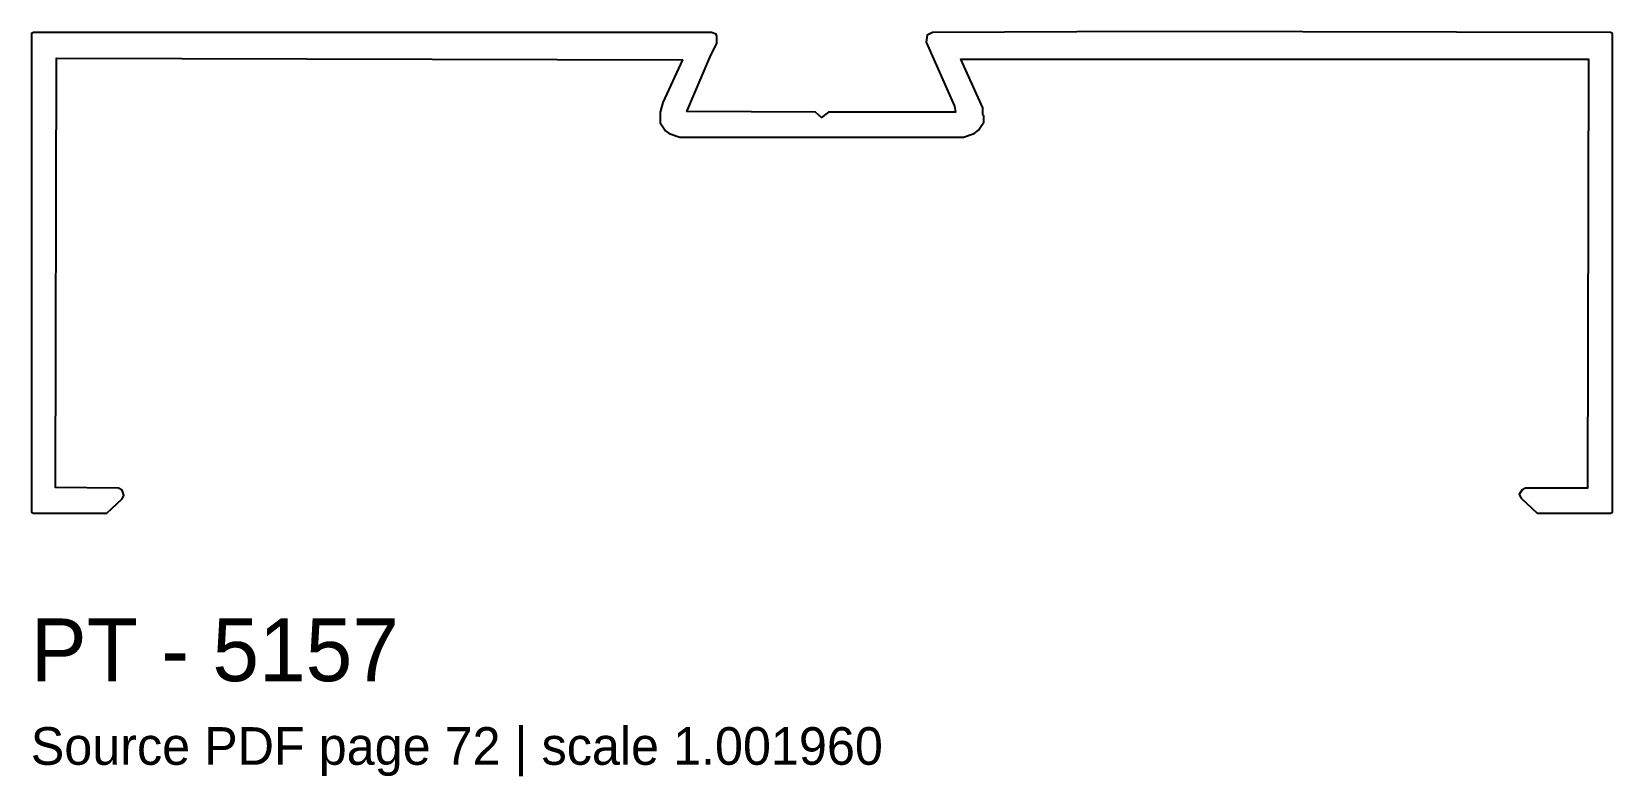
# Model space of a CAD drawing. Header units: millimetres. Extents: x 0 to 75.7, y -12.6 to 23.1.
import ezdxf

# ---------------------------------------------------------------- set-up
doc = ezdxf.new("R2010")
doc.units = ezdxf.units.MM
doc.layers.add('INFO', color=7, linetype='Continuous')
doc.layers.add('PROFILE', color=7, linetype='Continuous')

msp = doc.modelspace()

# ---------------------------------------------------------------- linework, layer by layer
at = {"layer": 'PROFILE'}
msp.add_lwpolyline([(75.671, 22.99), (75.586, 23.032), (53.487, 23.074), (43.137, 23.032), (42.883, 22.905), (42.84, 22.565), (44.198, 19.511), (44.24, 19.215), (38.175, 19.215), (37.835, 18.96), (37.538, 19.215), (31.388, 19.257), (32.491, 21.844), (32.83, 22.523), (32.83, 22.862), (32.788, 22.947), (32.576, 23.032), (0.127, 23.032), (0.042, 22.99), (0.042, 0.085), (0.127, 0.042), (3.648, 0.042), (4.369, 0.721), (4.454, 0.891), (4.369, 1.145), (4.199, 1.23), (1.188, 1.272), (1.23, 21.802), (31.176, 21.717), (30.243, 19.681), (30.116, 19.215), (30.116, 18.706), (30.37, 18.324), (30.54, 18.197), (31.049, 18.027), (44.622, 18.027), (45.131, 18.197), (45.343, 18.366), (45.598, 18.748), (45.598, 19.045), (45.555, 19.087), (45.555, 19.427), (44.495, 21.76), (74.525, 21.76), (74.483, 1.23), (71.514, 1.23), (71.344, 1.145), (71.217, 0.933), (71.302, 0.763), (72.065, 0.042), (75.586, 0.042), (75.671, 0.085)], close=True, dxfattribs=at)

# ---------------------------------------------------------------- texts
at = {"layer": 'INFO'}
for s, height, p in [('PT - 5157', 3, (0, -8)), ('Source PDF page 72 | scale 1.001960', 1.8, (0, -12))]:
    msp.add_text(s, height=height, dxfattribs=at).set_placement(p)

doc.saveas('drawing.dxf')
